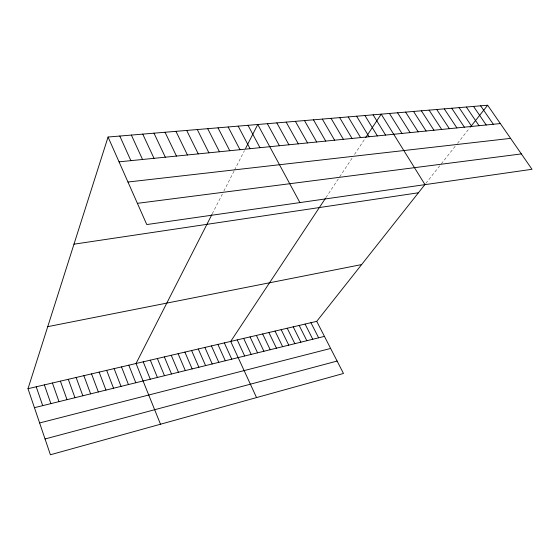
<?xml version="1.0" encoding="UTF-8"?>
<svg xmlns="http://www.w3.org/2000/svg" width="560" height="560" viewBox="0 0 560 560"><rect width="100%" height="100%" fill="white"/><g stroke="black" fill="none" stroke-linecap="round" stroke-linejoin="round"><path stroke-width="0.42" stroke-dasharray="2.8 2.1" d="M212.261 213.829L222.32 194.082M223.853 191.065L234.206 170.744M234.577 170.009L244.447 150.626M325.934 197.624L338.716 178.318M339.654 176.904L352.289 157.822M354.543 154.42L365.155 138.397M425.845 183.386L440.237 165.179M441.287 163.856L455.952 145.32M457.464 143.402L469.812 127.792"/><path stroke-width="0.84" d="M424.844 184.646L316.729 321.349L343.476 373.471L50.407 454.762L28 388.703L108.066 137.025L487.648 105.238L532 169.288L146.776 224.56L108.066 137.025M211.897 214.543L136.038 363.503L160.496 424.228M245.616 148.337L257.761 124.488L299.915 202.594M325.486 198.296L230.706 341.418L256.543 397.586M365.624 137.683L381.213 114.149L425.005 184.639M470.337 127.127L487.648 105.238M45.045 438.963L337.113 361.06M39.62 422.954L330.638 348.453M34.433 407.673L324.443 336.385M28 388.703L316.729 321.349M47.74 326.655L361.634 264.572M73.976 244.181L418.418 192.773M137.389 203.336L521.353 153.916M127.967 182.021L510.587 138.369M119.042 161.84L500.339 123.564M480.634 105.826L493.318 124.271M473.536 106.421L486.213 124.985M466.354 107.023L479.024 125.706M459.081 107.632L471.744 126.434M451.724 108.248L464.373 127.176M444.269 108.871L456.911 127.925M436.73 109.501L449.358 128.681M429.093 110.138L441.707 129.451M421.365 110.789L433.958 130.228M413.532 111.447L426.118 131.019M405.608 112.105L418.173 131.817M397.579 112.777L410.123 132.622M389.452 113.463L401.968 133.441M373.114 114.828L385.595 135.086M364.917 115.514L377.37 135.912M356.615 116.207L369.04 136.745M348.208 116.914L360.598 137.592M339.689 117.628L352.051 138.453M331.058 118.349L343.385 139.321M322.315 119.084L334.614 140.203M313.46 119.826L325.717 141.092M304.486 120.575L316.701 142.002M295.386 121.338L307.566 142.919M286.167 122.108L298.305 143.843M276.829 122.892L288.918 144.788M267.358 123.683L279.405 145.74M248.031 125.307L259.966 147.693M238.161 126.133L250.047 148.687M228.151 126.966L239.981 149.702M218.008 127.82L229.775 150.724M310.926 322.7L318.626 337.813M207.718 128.681L219.422 151.767M305.074 324.065L312.76 339.255M299.173 325.444L306.845 340.711M197.281 129.556L208.915 152.817M293.223 326.83L300.874 342.181M287.217 328.237L294.847 343.658M186.69 130.438L198.254 153.888M281.155 329.644L288.771 345.149M275.044 331.072L282.639 346.661M175.945 131.341L187.439 154.973M268.877 332.514L276.458 348.18M262.661 333.963L270.214 349.713M165.046 132.251L176.463 156.079M256.382 335.426L263.914 351.26M153.986 133.182L165.319 157.192M250.047 336.903L257.565 352.821M243.663 338.394L251.153 354.403M142.765 134.12L154.014 158.326M237.209 339.899L244.678 355.992M131.369 135.072L142.534 159.481M224.336 342.902L231.756 359.17M217.903 344.4L225.302 360.752M119.805 136.038L130.879 160.65M211.421 345.912L218.792 362.355M204.876 347.445L212.219 363.972M198.268 348.985L205.59 365.603M191.604 350.539L198.898 367.248M184.884 352.107L192.143 368.907M178.094 353.689L185.325 370.58M171.248 355.285L178.451 372.274M164.332 356.895L171.507 373.975M157.36 358.526L164.5 375.704M150.318 360.171L157.423 377.44M143.213 361.823L150.283 379.197M128.793 365.19L135.793 382.753M121.485 366.891L128.45 384.559M114.1 368.613L121.03 386.386M106.652 370.356L113.54 388.227M99.127 372.106L105.973 390.089M91.532 373.884L98.336 391.965M83.86 375.669L90.622 393.862M76.111 377.475L82.838 395.773M68.292 379.302L74.97 397.705M60.396 381.143L67.025 399.658M52.416 383.005L58.996 401.632M44.359 384.888L50.89 403.627M36.218 386.785L42.707 405.636"/></g></svg>
